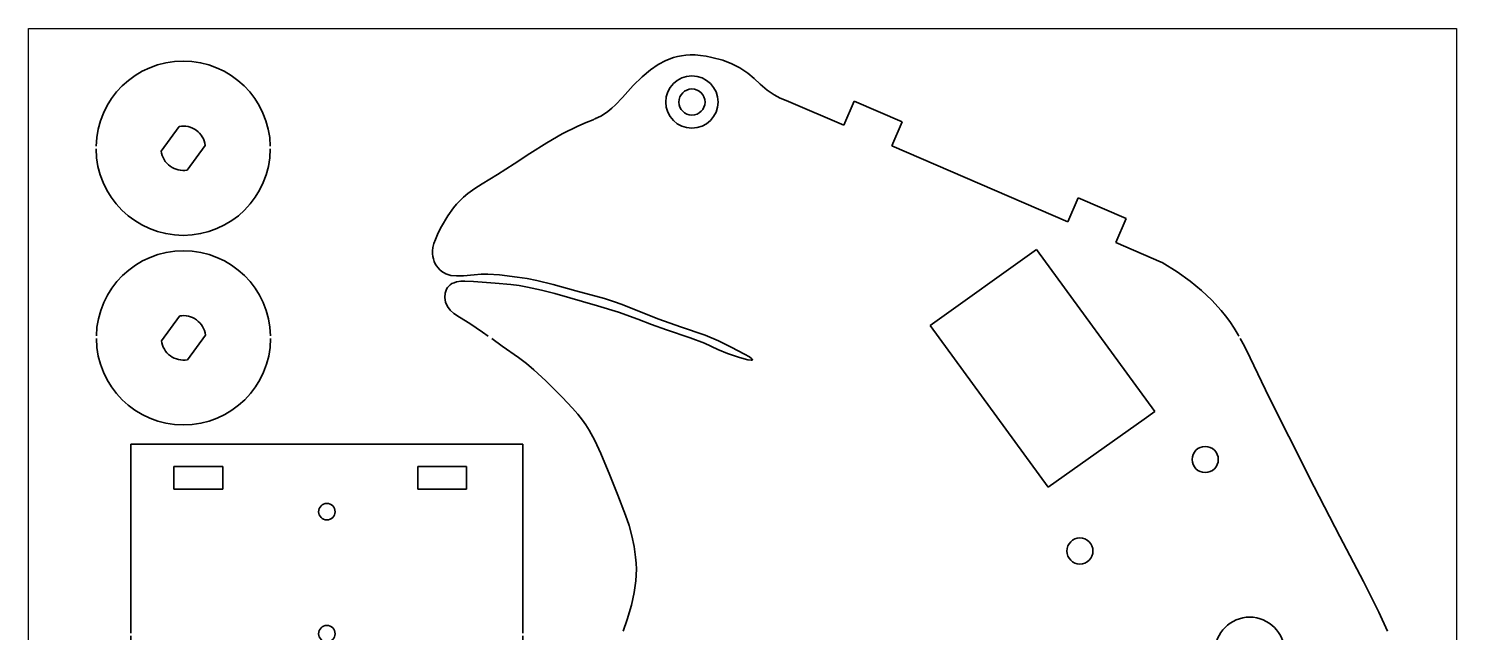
# Model space of a CAD drawing. Extents: x 584 to 748, y 253 to 420.
# Drawn here: x 584.1 to 748, y 350.7 to 420 of the extents above; entities that cross this region are included whole.
import ezdxf

# ---------------------------------------------------------------- set-up
doc = ezdxf.new("R2010")
doc.units = 0

# ---------------------------------------------------------------- blocks, each defined once
blk = doc.blocks.new('1')
at = {"color": 7, "lineweight": 35, "ltscale": 0.4875}
for p, q in [((915.46, 406.39), (934.96, 406.39)), ((934.96, 376.9), (915.46, 376.9))]:
    blk.add_line(p, q, dxfattribs=at)
at = {"color": 7, "lineweight": 35}
for p, q in [((915.46, 384.7), (915.46, 406.39)), ((938.46, 406.39), (960.46, 406.39)), ((960.46, 406.39), (960.46, 384.7)), ((915.46, 376.9), (915.46, 384.4)), ((960.46, 384.4), (960.46, 376.9)), ((960.46, 376.9), (938.46, 376.9))]:
    blk.add_line(p, q, dxfattribs=at)
at = {"color": 7, "lineweight": 35, "ltscale": 0.0875}
for p, q in [((934.96, 406.39), (938.46, 406.39)), ((934.96, 376.9), (938.46, 376.9))]:
    blk.add_line(p, q, dxfattribs=at)
at = {"color": 7, "lineweight": 35, "ltscale": 0.064999}
for p, q in [((920.4, 401.25), (920.4, 403.85)), ((926, 403.85), (926, 401.25)), ((948.4, 401.25), (948.4, 403.85)), ((954, 403.85), (954, 401.25))]:
    blk.add_line(p, q, dxfattribs=at)
at = {"color": 7, "lineweight": 35, "ltscale": 0.140001}
for p, q in [((926, 403.85), (920.4, 403.85)), ((954, 403.85), (948.4, 403.85)), ((920.4, 401.25), (926, 401.25)), ((948.4, 401.25), (954, 401.25)), ((920.4, 382.05), (926, 382.05)), ((948.4, 382.05), (954, 382.05)), ((926, 379.45), (920.4, 379.45)), ((954, 379.45), (948.4, 379.45))]:
    blk.add_line(p, q, dxfattribs=at)
at = {"color": 7, "lineweight": 35, "ltscale": 0.065}
for p, q in [((920.4, 379.45), (920.4, 382.05)), ((926, 382.05), (926, 379.45)), ((948.4, 379.45), (948.4, 382.05)), ((954, 382.05), (954, 379.45))]:
    blk.add_line(p, q, dxfattribs=at)
at = {"color": 7, "lineweight": 35}
for centre in [(937.96, 398.65), (937.96, 384.65)]:
    blk.add_circle(centre, 0.95, dxfattribs=at)

msp = doc.modelspace()

# ---------------------------------------------------------------- linework, layer by layer
at = {"color": 7, "lineweight": 35, "ltscale": 0.024413}
msp.add_line((657.28, 416.33), (656.42, 415.87), dxfattribs=at)
at = {"color": 7, "lineweight": 35, "ltscale": 0.023427}
msp.add_line((658.15, 416.66), (657.28, 416.33), dxfattribs=at)
at = {"color": 7, "lineweight": 35, "ltscale": 0.011808}
for p, q in [((658.61, 416.78), (658.15, 416.66)), ((659.07, 416.87), (658.61, 416.78))]:
    msp.add_line(p, q, dxfattribs=at)
at = {"color": 7, "lineweight": 35, "ltscale": 0.012592}
msp.add_line((659.57, 416.93), (659.07, 416.87), dxfattribs=at)
at = {"color": 7, "lineweight": 35, "ltscale": 0.012589}
msp.add_line((660.08, 416.96), (659.57, 416.93), dxfattribs=at)
at = {"color": 7, "lineweight": 35, "ltscale": 0.014626}
msp.add_line((660.66, 416.95), (660.08, 416.96), dxfattribs=at)
at = {"color": 7, "lineweight": 35, "ltscale": 0.014632}
msp.add_line((661.25, 416.9), (660.66, 416.95), dxfattribs=at)
at = {"color": 7, "lineweight": 35, "ltscale": 0.016948}
msp.add_line((661.92, 416.8), (661.25, 416.9), dxfattribs=at)
at = {"color": 7, "lineweight": 35, "ltscale": 0.016943}
msp.add_line((662.58, 416.67), (661.92, 416.8), dxfattribs=at)
at = {"color": 7, "lineweight": 35, "ltscale": 0.031768}
msp.add_line((663.81, 416.34), (662.58, 416.67), dxfattribs=at)
at = {"color": 7, "lineweight": 35, "ltscale": 0.028177}
msp.add_line((664.86, 415.94), (663.81, 416.34), dxfattribs=at)
at = {"color": 7, "lineweight": 35, "ltscale": 0.031413}
msp.add_line((655.53, 415.26), (654.57, 414.45), dxfattribs=at)
at = {"color": 7, "lineweight": 35, "ltscale": 0.026971}
msp.add_line((656.42, 415.87), (655.53, 415.26), dxfattribs=at)
at = {"color": 7, "lineweight": 35, "ltscale": 0.026}
msp.add_line((665.79, 415.47), (664.86, 415.94), dxfattribs=at)
at = {"color": 7, "lineweight": 35, "ltscale": 0.013597}
msp.add_line((666.25, 415.18), (665.79, 415.47), dxfattribs=at)
at = {"color": 7, "lineweight": 35, "ltscale": 0.013601}
msp.add_line((666.69, 414.86), (666.25, 415.18), dxfattribs=at)
at = {"color": 7, "lineweight": 35, "ltscale": 0.023563}
msp.add_line((667.41, 414.25), (666.69, 414.86), dxfattribs=at)
at = {"color": 7, "lineweight": 35, "ltscale": 0.045362}
msp.add_line((653.53, 413.43), (652.31, 412.08), dxfattribs=at)
at = {"color": 7, "lineweight": 35, "ltscale": 0.036444}
msp.add_line((654.57, 414.45), (653.53, 413.43), dxfattribs=at)
at = {"color": 7, "lineweight": 35, "ltscale": 0.023511}
msp.add_line((668.1, 413.61), (667.41, 414.25), dxfattribs=at)
at = {"color": 7, "lineweight": 35, "ltscale": 0.026399}
msp.add_line((668.9, 412.92), (668.1, 413.61), dxfattribs=at)
at = {"color": 7, "lineweight": 35, "ltscale": 0.029047}
msp.add_line((652.31, 412.08), (651.51, 411.24), dxfattribs=at)
at = {"color": 7, "lineweight": 35, "ltscale": 0.024518}
msp.add_line((669.71, 412.37), (668.9, 412.92), dxfattribs=at)
at = {"color": 7, "lineweight": 35, "ltscale": 0.019244}
msp.add_line((670.39, 412.01), (669.71, 412.37), dxfattribs=at)
at = {"color": 7, "lineweight": 35, "ltscale": 0.019527}
msp.add_line((671.11, 411.71), (670.39, 412.01), dxfattribs=at)
at = {"color": 7, "lineweight": 35, "ltscale": 0.006402}
msp.add_line((671.36, 411.63), (671.11, 411.71), dxfattribs=at)
at = {"color": 7, "lineweight": 35, "ltscale": 0.172949}
msp.add_line((671.36, 411.63), (677.71, 408.89), dxfattribs=at)
at = {"color": 7, "lineweight": 35, "ltscale": 0.075}
for p, q in [((677.71, 408.89), (678.9, 411.65)), ((684.41, 409.27), (683.22, 406.52)), ((710.12, 398.19), (708.93, 395.43))]:
    msp.add_line(p, q, dxfattribs=at)
at = {"color": 7, "lineweight": 35, "ltscale": 0.15}
for p, q in [((678.9, 411.65), (684.41, 409.27)), ((704.61, 400.56), (710.12, 398.19))]:
    msp.add_line(p, q, dxfattribs=at)
at = {"color": 7, "lineweight": 35, "ltscale": 0.01602}
msp.add_line((649.81, 409.94), (649.23, 409.66), dxfattribs=at)
at = {"color": 7, "lineweight": 35, "ltscale": 0.012382}
msp.add_line((650.23, 410.2), (649.81, 409.94), dxfattribs=at)
at = {"color": 7, "lineweight": 35, "ltscale": 0.01236}
msp.add_line((650.64, 410.48), (650.23, 410.2), dxfattribs=at)
at = {"color": 7, "lineweight": 35, "ltscale": 0.014435}
msp.add_line((651.08, 410.85), (650.64, 410.48), dxfattribs=at)
at = {"color": 7, "lineweight": 35, "ltscale": 0.01449}
msp.add_line((651.51, 411.24), (651.08, 410.85), dxfattribs=at)
at = {"color": 7, "lineweight": 35, "ltscale": 0.08775}
for p, q in [((599.36, 405.92), (601.43, 408.75)), ((604.42, 406.57), (602.35, 403.74)), ((599.39, 384.16), (601.46, 386.99)), ((604.45, 384.81), (602.38, 381.98))]:
    msp.add_line(p, q, dxfattribs=at)
at = {"color": 7, "lineweight": 35, "ltscale": 0.050671}
msp.add_line((647.19, 408.78), (645.37, 407.89), dxfattribs=at)
at = {"color": 7, "lineweight": 35, "ltscale": 0.026171}
msp.add_line((648.15, 409.2), (647.19, 408.78), dxfattribs=at)
at = {"color": 7, "lineweight": 35, "ltscale": 0.021058}
msp.add_line((648.94, 409.51), (648.15, 409.2), dxfattribs=at)
at = {"color": 7, "lineweight": 35, "ltscale": 0.057039}
msp.add_line((643.61, 406.88), (641.68, 405.65), dxfattribs=at)
at = {"color": 7, "lineweight": 35, "ltscale": 0.050851}
msp.add_line((645.37, 407.89), (643.61, 406.88), dxfattribs=at)
at = {"color": 7, "lineweight": 35}
for p, q in [((683.22, 406.52), (703.42, 397.81)), ((699.84, 394.61), (713.41, 376.04)), ((701.18, 367.35), (687.61, 385.92))]:
    msp.add_line(p, q, dxfattribs=at)
at = {"color": 7, "lineweight": 35, "ltscale": 0.054718}
msp.add_line((641.68, 405.65), (639.86, 404.45), dxfattribs=at)
at = {"color": 7, "lineweight": 35, "ltscale": 0.050834}
msp.add_line((637.95, 403.25), (636.22, 402.18), dxfattribs=at)
at = {"color": 7, "lineweight": 35, "ltscale": 0.056333}
msp.add_line((639.86, 404.45), (637.95, 403.25), dxfattribs=at)
at = {"color": 7, "lineweight": 35, "ltscale": 0.024772}
msp.add_line((635.37, 401.63), (634.57, 401.05), dxfattribs=at)
at = {"color": 7, "lineweight": 35, "ltscale": 0.025258}
msp.add_line((636.22, 402.18), (635.37, 401.63), dxfattribs=at)
at = {"color": 7, "lineweight": 35, "ltscale": 0.013557}
msp.add_line((633.63, 400.22), (633.26, 399.83), dxfattribs=at)
at = {"color": 7, "lineweight": 35, "ltscale": 0.015475}
msp.add_line((634.08, 400.65), (633.63, 400.22), dxfattribs=at)
at = {"color": 7, "lineweight": 35, "ltscale": 0.015711}
msp.add_line((634.57, 401.05), (634.08, 400.65), dxfattribs=at)
at = {"color": 7, "lineweight": 35, "ltscale": 0.074999}
msp.add_line((703.42, 397.81), (704.61, 400.56), dxfattribs=at)
at = {"color": 7, "lineweight": 35, "ltscale": 0.035148}
msp.add_line((632.26, 398.5), (631.55, 397.28), dxfattribs=at)
at = {"color": 7, "lineweight": 35, "ltscale": 0.028132}
msp.add_line((632.91, 399.42), (632.26, 398.5), dxfattribs=at)
at = {"color": 7, "lineweight": 35, "ltscale": 0.013512}
msp.add_line((633.26, 399.83), (632.91, 399.42), dxfattribs=at)
at = {"color": 7, "lineweight": 35, "ltscale": 0.021012}
msp.add_line((631.55, 397.28), (631.17, 396.54), dxfattribs=at)
at = {"color": 7, "lineweight": 35, "ltscale": 0.011998}
msp.add_line((630.67, 395.3), (630.56, 394.84), dxfattribs=at)
at = {"color": 7, "lineweight": 35, "ltscale": 0.012138}
msp.add_line((630.83, 395.76), (630.67, 395.3), dxfattribs=at)
at = {"color": 7, "lineweight": 35, "ltscale": 0.021141}
msp.add_line((631.17, 396.54), (630.83, 395.76), dxfattribs=at)
at = {"color": 7, "lineweight": 35, "ltscale": 0.141253}
msp.add_line((708.93, 395.43), (714.12, 393.19), dxfattribs=at)
at = {"color": 7, "lineweight": 35, "ltscale": 0.00865}
msp.add_line((630.52, 394.49), (630.51, 394.14), dxfattribs=at)
at = {"color": 7, "lineweight": 35, "ltscale": 0.007625}
msp.add_line((630.51, 394.14), (630.54, 393.84), dxfattribs=at)
at = {"color": 7, "lineweight": 35, "ltscale": 0.00869}
msp.add_line((630.56, 394.84), (630.52, 394.49), dxfattribs=at)
at = {"color": 7, "lineweight": 35, "ltscale": 0.007656}
msp.add_line((630.54, 393.84), (630.6, 393.54), dxfattribs=at)
at = {"color": 7, "lineweight": 35, "ltscale": 0.007353}
msp.add_line((630.6, 393.54), (630.69, 393.26), dxfattribs=at)
at = {"color": 7, "lineweight": 35, "ltscale": 0.375033}
msp.add_line((687.61, 385.92), (699.84, 394.61), dxfattribs=at)
at = {"color": 7, "lineweight": 35, "ltscale": 0.007392}
msp.add_line((630.69, 393.26), (630.82, 392.99), dxfattribs=at)
at = {"color": 7, "lineweight": 35, "ltscale": 0.007332}
msp.add_line((630.82, 392.99), (630.97, 392.74), dxfattribs=at)
at = {"color": 7, "lineweight": 35, "ltscale": 0.00732}
msp.add_line((630.97, 392.74), (631.15, 392.51), dxfattribs=at)
at = {"color": 7, "lineweight": 35, "ltscale": 0.007215}
msp.add_line((631.15, 392.51), (631.35, 392.3), dxfattribs=at)
at = {"color": 7, "lineweight": 35, "ltscale": 0.00716}
msp.add_line((631.35, 392.3), (631.57, 392.12), dxfattribs=at)
at = {"color": 7, "lineweight": 35, "ltscale": 0.014082}
msp.add_line((631.57, 392.12), (632.05, 391.84), dxfattribs=at)
at = {"color": 7, "lineweight": 35, "ltscale": 0.014513}
msp.add_line((632.05, 391.84), (632.61, 391.66), dxfattribs=at)
at = {"color": 7, "lineweight": 35, "ltscale": 0.030945}
msp.add_line((634.05, 391.61), (635.28, 391.74), dxfattribs=at)
at = {"color": 7, "lineweight": 35, "ltscale": 0.020158}
msp.add_line((635.28, 391.74), (636.08, 391.79), dxfattribs=at)
at = {"color": 7, "lineweight": 35, "ltscale": 0.01973}
msp.add_line((636.08, 391.79), (636.87, 391.8), dxfattribs=at)
at = {"color": 7, "lineweight": 35, "ltscale": 0.032893}
msp.add_line((636.87, 391.8), (638.19, 391.71), dxfattribs=at)
at = {"color": 7, "lineweight": 35, "ltscale": 0.051675}
msp.add_line((638.19, 391.71), (640.24, 391.47), dxfattribs=at)
at = {"color": 7, "lineweight": 35, "ltscale": 0.00369}
msp.add_line((714.25, 393.12), (714.12, 393.19), dxfattribs=at)
at = {"color": 7, "lineweight": 35, "ltscale": 0.050359}
msp.add_line((715.96, 392.06), (714.25, 393.12), dxfattribs=at)
at = {"color": 7, "lineweight": 35, "ltscale": 0.045831}
msp.add_line((717.46, 391), (715.96, 392.06), dxfattribs=at)
at = {"color": 7, "lineweight": 35, "ltscale": 0.011688}
msp.add_line((632.11, 390.06), (631.96, 389.62), dxfattribs=at)
at = {"color": 7, "lineweight": 35, "ltscale": 0.005607}
msp.add_line((632.23, 390.25), (632.11, 390.06), dxfattribs=at)
at = {"color": 7, "lineweight": 35, "ltscale": 0.005532}
msp.add_line((632.37, 390.42), (632.23, 390.25), dxfattribs=at)
at = {"color": 7, "lineweight": 35, "ltscale": 0.00582}
msp.add_line((632.54, 390.58), (632.37, 390.42), dxfattribs=at)
at = {"color": 7, "lineweight": 35, "ltscale": 0.00588}
msp.add_line((632.74, 390.71), (632.54, 390.58), dxfattribs=at)
at = {"color": 7, "lineweight": 35, "ltscale": 0.016179}
msp.add_line((632.61, 391.66), (633.25, 391.59), dxfattribs=at)
at = {"color": 7, "lineweight": 35, "ltscale": 0.006962}
msp.add_line((632.99, 390.82), (632.74, 390.71), dxfattribs=at)
at = {"color": 7, "lineweight": 35, "ltscale": 0.007191}
msp.add_line((633.27, 390.91), (632.99, 390.82), dxfattribs=at)
at = {"color": 7, "lineweight": 35, "ltscale": 0.019945}
msp.add_line((633.25, 391.59), (634.05, 391.61), dxfattribs=at)
at = {"color": 7, "lineweight": 35, "ltscale": 0.011963}
msp.add_line((633.74, 390.99), (633.27, 390.91), dxfattribs=at)
at = {"color": 7, "lineweight": 35, "ltscale": 0.012399}
msp.add_line((634.23, 391.01), (633.74, 390.99), dxfattribs=at)
at = {"color": 7, "lineweight": 35, "ltscale": 0.024829}
msp.add_line((635.22, 390.96), (634.23, 391.01), dxfattribs=at)
at = {"color": 7, "lineweight": 35, "ltscale": 0.062043}
msp.add_line((637.7, 390.76), (635.22, 390.96), dxfattribs=at)
at = {"color": 7, "lineweight": 35, "ltscale": 0.045037}
msp.add_line((639.49, 390.61), (637.7, 390.76), dxfattribs=at)
at = {"color": 7, "lineweight": 35, "ltscale": 0.024072}
msp.add_line((640.45, 390.48), (639.49, 390.61), dxfattribs=at)
at = {"color": 7, "lineweight": 35, "ltscale": 0.028204}
msp.add_line((640.24, 391.47), (641.35, 391.29), dxfattribs=at)
at = {"color": 7, "lineweight": 35, "ltscale": 0.024604}
msp.add_line((641.42, 390.32), (640.45, 390.48), dxfattribs=at)
at = {"color": 7, "lineweight": 35, "ltscale": 0.028104}
msp.add_line((641.35, 391.29), (642.46, 391.08), dxfattribs=at)
at = {"color": 7, "lineweight": 35, "ltscale": 0.04088}
msp.add_line((643.02, 389.98), (641.42, 390.32), dxfattribs=at)
at = {"color": 7, "lineweight": 35, "ltscale": 0.048737}
msp.add_line((642.46, 391.08), (644.35, 390.61), dxfattribs=at)
at = {"color": 7, "lineweight": 35, "ltscale": 0.067351}
msp.add_line((644.35, 390.61), (646.94, 389.88), dxfattribs=at)
at = {"color": 7, "lineweight": 35, "ltscale": 0.042629}
msp.add_line((718.78, 389.93), (717.46, 391), dxfattribs=at)
at = {"color": 7, "lineweight": 35, "ltscale": 0.012668}
msp.add_line((631.96, 389.62), (631.92, 389.11), dxfattribs=at)
at = {"color": 7, "lineweight": 35, "ltscale": 0.013238}
msp.add_line((631.92, 389.11), (632, 388.59), dxfattribs=at)
at = {"color": 7, "lineweight": 35, "ltscale": 0.013201}
msp.add_line((632, 388.59), (632.21, 388.1), dxfattribs=at)
at = {"color": 7, "lineweight": 35, "ltscale": 0.039677}
msp.add_line((644.55, 389.58), (643.02, 389.98), dxfattribs=at)
at = {"color": 7, "lineweight": 35, "ltscale": 0.127571}
msp.add_line((649.46, 388.18), (644.55, 389.58), dxfattribs=at)
at = {"color": 7, "lineweight": 35, "ltscale": 0.085034}
msp.add_line((646.94, 389.88), (650.23, 388.99), dxfattribs=at)
at = {"color": 7, "lineweight": 35, "ltscale": 0.027174}
msp.add_line((650.23, 388.99), (651.26, 388.67), dxfattribs=at)
at = {"color": 7, "lineweight": 35, "ltscale": 0.027223}
msp.add_line((651.26, 388.67), (652.29, 388.31), dxfattribs=at)
at = {"color": 7, "lineweight": 35, "ltscale": 0.040514}
msp.add_line((719.96, 388.81), (718.78, 389.93), dxfattribs=at)
at = {"color": 7, "lineweight": 35, "ltscale": 0.039612}
msp.add_line((721.02, 387.64), (719.96, 388.81), dxfattribs=at)
at = {"color": 7, "lineweight": 35, "ltscale": 0.013391}
msp.add_line((632.21, 388.1), (632.53, 387.67), dxfattribs=at)
at = {"color": 7, "lineweight": 35, "ltscale": 0.014843}
msp.add_line((632.53, 387.67), (632.97, 387.27), dxfattribs=at)
at = {"color": 7, "lineweight": 35, "ltscale": 0.018988}
msp.add_line((632.97, 387.27), (633.6, 386.85), dxfattribs=at)
at = {"color": 7, "lineweight": 35, "ltscale": 0.035103}
msp.add_line((633.6, 386.85), (634.8, 386.12), dxfattribs=at)
at = {"color": 7, "lineweight": 35, "ltscale": 0.062379}
msp.add_line((651.84, 387.43), (649.46, 388.18), dxfattribs=at)
at = {"color": 7, "lineweight": 35, "ltscale": 0.059374}
msp.add_line((654.07, 386.62), (651.84, 387.43), dxfattribs=at)
at = {"color": 7, "lineweight": 35, "ltscale": 0.053077}
msp.add_line((652.29, 388.31), (654.27, 387.53), dxfattribs=at)
at = {"color": 7, "lineweight": 35, "ltscale": 0.059442}
msp.add_line((654.27, 387.53), (656.47, 386.64), dxfattribs=at)
at = {"color": 7, "lineweight": 35, "ltscale": 0.020254}
msp.add_line((721.53, 387.01), (721.02, 387.64), dxfattribs=at)
at = {"color": 7, "lineweight": 35, "ltscale": 0.020232}
msp.add_line((722.01, 386.35), (721.53, 387.01), dxfattribs=at)
at = {"color": 7, "lineweight": 35, "ltscale": 0.043769}
msp.add_line((634.8, 386.12), (636.25, 385.15), dxfattribs=at)
at = {"color": 7, "lineweight": 35, "ltscale": 0.069418}
for p, q in [((636.25, 385.15), (636.88, 384.7)), ((637.3, 384.4), (638.51, 383.54))]:
    msp.add_line(p, q, dxfattribs=at)
at = {"color": 7, "lineweight": 35, "ltscale": 0.041479}
msp.add_line((655.63, 386.03), (654.07, 386.62), dxfattribs=at)
at = {"color": 7, "lineweight": 35, "ltscale": 0.045934}
msp.add_line((657.36, 385.42), (655.63, 386.03), dxfattribs=at)
at = {"color": 7, "lineweight": 35, "ltscale": 0.065882}
msp.add_line((656.47, 386.64), (658.96, 385.76), dxfattribs=at)
at = {"color": 7, "lineweight": 35, "ltscale": 0.071634}
msp.add_line((660.07, 384.49), (657.36, 385.42), dxfattribs=at)
at = {"color": 7, "lineweight": 35, "ltscale": 0.074585}
msp.add_line((658.96, 385.76), (661.78, 384.8), dxfattribs=at)
at = {"color": 7, "lineweight": 35, "ltscale": 0.022602}
msp.add_line((722.51, 385.6), (722.01, 386.35), dxfattribs=at)
at = {"color": 7, "lineweight": 35, "ltscale": 0.022605}
msp.add_line((722.98, 384.83), (722.51, 385.6), dxfattribs=at)
at = {"color": 7, "lineweight": 35, "ltscale": 0.057098}
msp.add_line((638.51, 383.54), (640.38, 382.22), dxfattribs=at)
at = {"color": 7, "lineweight": 35, "ltscale": 0.044229}
msp.add_line((661.72, 383.87), (660.07, 384.49), dxfattribs=at)
at = {"color": 7, "lineweight": 35, "ltscale": 0.041678}
msp.add_line((663.24, 383.17), (661.72, 383.87), dxfattribs=at)
at = {"color": 7, "lineweight": 35, "ltscale": 0.042266}
msp.add_line((661.78, 384.8), (663.33, 384.13), dxfattribs=at)
at = {"color": 7, "lineweight": 35, "ltscale": 0.040458}
msp.add_line((663.33, 384.13), (664.79, 383.42), dxfattribs=at)
at = {"color": 7, "lineweight": 35, "ltscale": 0.037235}
for p, q in [((723.05, 384.7), (722.98, 384.83)), ((723.7, 383.53), (723.22, 384.4))]:
    msp.add_line(p, q, dxfattribs=at)
at = {"color": 7, "lineweight": 35, "ltscale": 0.037287}
msp.add_line((724.37, 382.2), (723.7, 383.53), dxfattribs=at)
at = {"color": 7, "lineweight": 35, "ltscale": 0.028311}
msp.add_line((640.38, 382.22), (641.28, 381.53), dxfattribs=at)
at = {"color": 7, "lineweight": 35, "ltscale": 0.030906}
msp.add_line((664.37, 382.68), (663.24, 383.17), dxfattribs=at)
at = {"color": 7, "lineweight": 35, "ltscale": 0.036035}
msp.add_line((665.74, 382.22), (664.37, 382.68), dxfattribs=at)
at = {"color": 7, "lineweight": 35, "ltscale": 0.043246}
msp.add_line((664.79, 383.42), (666.33, 382.63), dxfattribs=at)
at = {"color": 7, "lineweight": 35, "ltscale": 0.024538}
msp.add_line((666.69, 381.98), (665.74, 382.22), dxfattribs=at)
at = {"color": 7, "lineweight": 35, "ltscale": 0.015849}
msp.add_line((666.33, 382.63), (666.87, 382.31), dxfattribs=at)
at = {"color": 7, "lineweight": 35, "ltscale": 0.010184}
msp.add_line((667.09, 381.93), (666.69, 381.98), dxfattribs=at)
at = {"color": 7, "lineweight": 35, "ltscale": 0.009624}
msp.add_line((666.87, 382.31), (667.17, 382.07), dxfattribs=at)
at = {"color": 7, "lineweight": 35, "ltscale": 0.002163}
msp.add_line((667.18, 381.94), (667.09, 381.93), dxfattribs=at)
at = {"color": 7, "lineweight": 35, "ltscale": 0.001258}
msp.add_line((667.17, 382.07), (667.2, 382.03), dxfattribs=at)
at = {"color": 7, "lineweight": 35, "ltscale": 0.000675322}
msp.add_line((667.2, 381.96), (667.18, 381.94), dxfattribs=at)
at = {"color": 7, "lineweight": 35, "ltscale": 0.000805574}
msp.add_line((667.2, 382.03), (667.22, 382), dxfattribs=at)
at = {"color": 7, "lineweight": 35, "ltscale": 0.000282779}
msp.add_line((667.21, 381.97), (667.2, 381.96), dxfattribs=at)
at = {"color": 7, "lineweight": 35, "ltscale": 0.000266872}
msp.add_line((667.22, 381.98), (667.21, 381.97), dxfattribs=at)
at = {"color": 7, "lineweight": 35, "ltscale": 0.000299571}
msp.add_line((667.22, 382), (667.22, 381.99), dxfattribs=at)
at = {"color": 7, "lineweight": 35, "ltscale": 0.000274435}
msp.add_line((667.22, 381.99), (667.22, 381.98), dxfattribs=at)
at = {"color": 7, "lineweight": 35, "ltscale": 0.12555}
msp.add_line((726.52, 377.66), (724.37, 382.2), dxfattribs=at)
at = {"color": 7, "lineweight": 35, "ltscale": 0.02828}
msp.add_line((641.28, 381.53), (642.15, 380.81), dxfattribs=at)
at = {"color": 7, "lineweight": 35, "ltscale": 0.046316}
msp.add_line((642.15, 380.81), (643.51, 379.55), dxfattribs=at)
at = {"color": 7, "lineweight": 35, "ltscale": 0.065807}
msp.add_line((643.51, 379.55), (645.37, 377.69), dxfattribs=at)
at = {"color": 7, "lineweight": 35, "ltscale": 0.044348}
msp.add_line((645.37, 377.69), (646.59, 376.41), dxfattribs=at)
at = {"color": 7, "lineweight": 35, "ltscale": 0.125402}
msp.add_line((728.78, 373.18), (726.52, 377.66), dxfattribs=at)
at = {"color": 7, "lineweight": 35, "ltscale": 0.022029}
msp.add_line((646.59, 376.41), (647.17, 375.74), dxfattribs=at)
at = {"color": 7, "lineweight": 35, "ltscale": 0.021925}
msp.add_line((647.17, 375.74), (647.72, 375.05), dxfattribs=at)
at = {"color": 7, "lineweight": 35, "ltscale": 0.037925}
msp.add_line((713.41, 376.04), (712.17, 375.16), dxfattribs=at)
at = {"color": 7, "lineweight": 35, "ltscale": 0.017158}
msp.add_line((647.72, 375.05), (648.11, 374.49), dxfattribs=at)
at = {"color": 7, "lineweight": 35, "ltscale": 0.017164}
msp.add_line((648.11, 374.49), (648.48, 373.91), dxfattribs=at)
at = {"color": 7, "lineweight": 35, "ltscale": 0.034024}
msp.add_line((648.48, 373.91), (649.13, 372.72), dxfattribs=at)
at = {"color": 7, "lineweight": 35, "ltscale": 0.337108}
msp.add_line((701.18, 367.35), (712.17, 375.16), dxfattribs=at)
at = {"color": 7, "lineweight": 35, "ltscale": 0.040765}
msp.add_line((649.13, 372.72), (649.81, 371.23), dxfattribs=at)
at = {"color": 7, "lineweight": 35, "ltscale": 0.161702}
msp.add_line((731.7, 367.4), (728.78, 373.18), dxfattribs=at)
at = {"color": 7, "lineweight": 35, "ltscale": 0.067767}
msp.add_line((649.81, 371.23), (650.85, 368.73), dxfattribs=at)
at = {"color": 7, "lineweight": 35, "ltscale": 0.061658}
for p, q in [((650.85, 368.73), (651.79, 366.45)), ((651.79, 366.45), (652.67, 364.15))]:
    msp.add_line(p, q, dxfattribs=at)
at = {"color": 7, "lineweight": 35, "ltscale": 0.160944}
msp.add_line((734.66, 361.69), (731.7, 367.4), dxfattribs=at)
at = {"color": 7, "lineweight": 35, "ltscale": 0.03095}
msp.add_line((652.67, 364.15), (653.06, 362.97), dxfattribs=at)
at = {"color": 7, "lineweight": 35, "ltscale": 0.031027}
msp.add_line((653.06, 362.97), (653.39, 361.78), dxfattribs=at)
at = {"color": 7, "lineweight": 35, "ltscale": 0.031052}
msp.add_line((653.39, 361.78), (653.65, 360.56), dxfattribs=at)
at = {"color": 7, "lineweight": 35, "ltscale": 0.031011}
msp.add_line((653.65, 360.56), (653.82, 359.33), dxfattribs=at)
at = {"color": 7, "lineweight": 35, "ltscale": 0.145761}
msp.add_line((737.36, 356.52), (734.66, 361.69), dxfattribs=at)
at = {"color": 7, "lineweight": 35, "ltscale": 0.017373}
msp.add_line((653.82, 359.33), (653.88, 358.64), dxfattribs=at)
at = {"color": 7, "lineweight": 35, "ltscale": 0.033257}
msp.add_line((653.9, 357.95), (653.84, 356.62), dxfattribs=at)
at = {"color": 7, "lineweight": 35, "ltscale": 0.017354}
msp.add_line((653.88, 358.64), (653.9, 357.95), dxfattribs=at)
at = {"color": 7, "lineweight": 35, "ltscale": 0.033977}
msp.add_line((653.84, 356.62), (653.65, 355.27), dxfattribs=at)
at = {"color": 7, "lineweight": 35, "ltscale": 0.097481}
msp.add_line((739.1, 353.03), (737.36, 356.52), dxfattribs=at)
at = {"color": 7, "lineweight": 35, "ltscale": 0.036938}
msp.add_line((653.65, 355.27), (653.33, 353.83), dxfattribs=at)
at = {"color": 7, "lineweight": 35, "ltscale": 0.043353}
msp.add_line((653.33, 353.83), (652.84, 352.17), dxfattribs=at)
at = {"color": 7, "lineweight": 35, "ltscale": 0.068705}
msp.add_line((740.12, 350.83), (739.1, 353.03), dxfattribs=at)
at = {"color": 7, "lineweight": 35, "ltscale": 0.059859}
msp.add_line((652.84, 352.17), (652.38, 350.83), dxfattribs=at)
msp.add_lwpolyline([(584.14, 419.98), (748.03, 419.98), (748.03, 253.33), (584.14, 253.33)], close=True)
at = {"color": 1, "lineweight": 35}
for radius in [3, 1.5]:
    msp.add_circle((660.28, 411.55), radius, dxfattribs=at)
at = {"color": 7, "lineweight": 35}
for centre, radius in [((719.19, 370.53), 1.5), ((704.81, 360.03), 1.5), ((724.3, 348.44), 4)]:
    msp.add_circle(centre, radius, dxfattribs=at)
for centre, radius, start, end in [((601.89, 406.25), 10, 1.251, 178.749), ((601.89, 406.25), 2.55, 7.354, 100.3733), ((648.66, 410.19), 0.732, 291.692, 300.2563), ((650.36, 407.29), 2.62, 115.3805, 120.2563), ((601.89, 406.25), 10, 180.4679, 359.5321), ((601.89, 406.25), 2.55, 187.354, 280.3733), ((601.92, 384.49), 10, 1.251, 178.749), ((601.92, 384.49), 2.55, 7.354, 100.3733), ((601.92, 384.49), 10, 180.4679, 359.5321), ((601.92, 384.49), 2.55, 187.354, 280.3733)]:
    msp.add_arc(centre, radius, start, end, dxfattribs=at)

# ---------------------------------------------------------------- block references
msp.add_blockref('1', (-319.58, -34.11))

doc.saveas('drawing.dxf')
